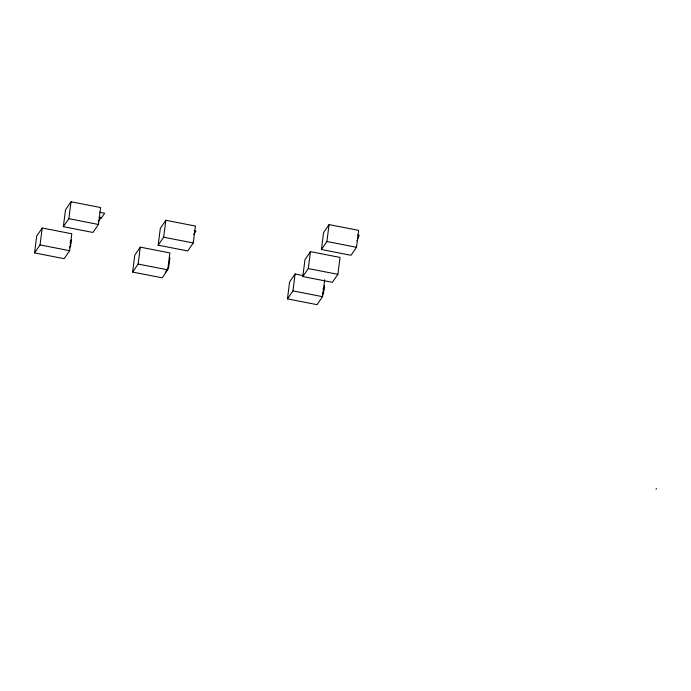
<?xml version="1.0" encoding="UTF-8"?>
<svg xmlns="http://www.w3.org/2000/svg" width="691" height="691" viewBox="0 0 691 691"><rect width="100%" height="100%" fill="white"/><g stroke="black" fill="none" stroke-linecap="round" stroke-linejoin="round"><path stroke-width="1.04" d="M169.908 257.847L168.708 267.434L167.663 268.954M34.55 252.906L36.718 235.994L42.211 228.004L71.804 233.783L69.636 250.695L64.142 258.684L34.55 252.906L40.043 244.916L42.211 228.004M63.347 226.674L65.515 209.762L71.018 201.772L100.61 207.55L98.442 224.463L92.948 232.452L63.347 226.674L68.85 218.684L71.018 201.772M132.62 272.055L134.788 255.134L140.282 247.145L169.874 252.923L167.706 269.835L162.212 277.825L132.62 272.055L138.114 264.057L140.282 247.145M158.17 245.184L160.329 228.272L165.831 220.282L195.423 226.061L193.255 242.973L187.762 250.963L158.17 245.184L163.663 237.194L165.831 220.282M324.692 279.751L322.533 296.664L317.031 304.653L287.439 298.875L289.607 281.963L295.1 273.973L302.503 275.415M287.439 298.875L292.941 290.885L295.1 273.973M302.796 276.555L304.964 259.643L310.458 251.645L340.05 257.423L337.882 274.344L332.388 282.334L302.796 276.555L308.29 268.566L310.458 251.645M321.401 249.503L323.569 232.591L329.063 224.601L358.664 230.379L356.496 247.292L350.993 255.281L321.401 249.503L326.903 241.513L329.063 224.601M322.49 294.85L323.535 293.33L324.52 285.668M357.005 240.874L359.173 235.398L357.567 235.087M656.001 489.228L656.45 488.537M70.586 241.211L71.622 239.691M70.361 243.128L71.406 241.617L70.275 240.71M70.119 245.046L71.156 243.534L70.033 242.627M69.35 247.724L70.914 245.452M98.217 221.647L101.085 217.475L99.107 217.086M101.214 218.27L104.661 213.26L99.651 212.284M165.287 272.444L166.851 270.172M193.644 234.422L195.942 231.079L194.335 230.768M326.903 241.513L356.496 247.292M68.85 218.684L98.442 224.463M163.663 237.194L193.255 242.973M308.29 268.566L337.882 274.344M292.941 290.885L322.533 296.664M40.043 244.916L69.636 250.695M138.114 264.057L167.706 269.835M322.922 288.596L324.044 289.503M322.403 292.423L323.535 293.33"/></g></svg>
